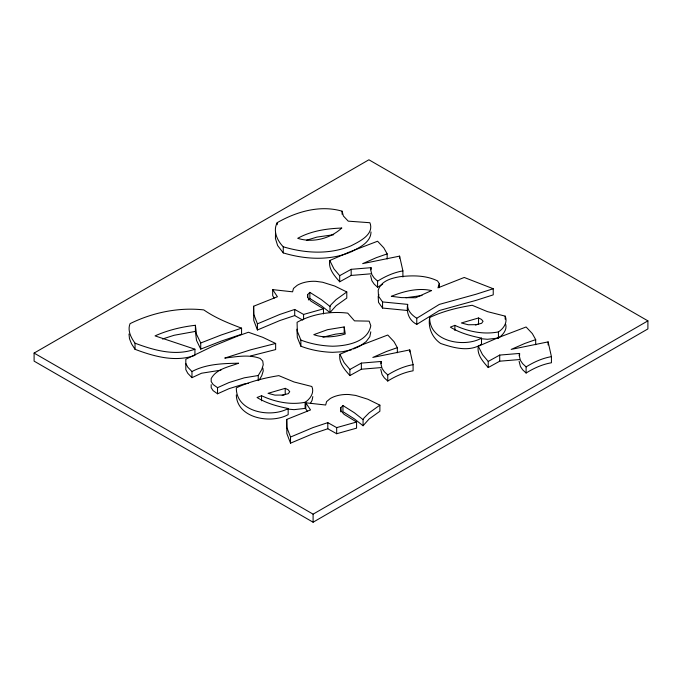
<?xml version="1.0" encoding="UTF-8"?>
<svg xmlns="http://www.w3.org/2000/svg" width="682" height="682" viewBox="0 0 682 682"><rect width="100%" height="100%" fill="white"/><g stroke="black" fill="none" stroke-linecap="round" stroke-linejoin="round"><path stroke-width="1.02" d="M275.502 233.321L275.443 238.555L277.634 245.554L283.26 252.903C304.743 259.348 328.784 260.908 349.943 252.357M236.304 394.887C236.986 418.543 271.274 424.153 288.171 414.622L288.171 408.501C277.395 406.336 266.449 403.343 257.046 397.504L261.538 395.722C275.042 401.988 290.319 405.168 305.101 402.286C310.216 399.013 314.632 392.653 311.845 386.498L294.087 381.988L278.819 375.629C264.249 377.964 249.723 381.545 236.33 387.862C235.929 412.15 271.104 418.202 288.171 408.501M429.66 317.505C429.259 341.793 464.433 347.837 481.501 338.136L481.501 344.257C469.225 352.313 453.308 347.82 440.555 343.438C432.09 337.573 427.895 327.582 429.66 317.505C443.061 311.18 457.579 307.608 472.157 305.272L487.425 311.623L505.174 316.133C507.962 322.288 503.546 328.656 498.431 331.921C483.657 334.802 468.372 331.623 454.877 325.357L450.376 327.138C459.779 332.978 470.725 335.97 481.501 338.136M371.008 231.991C370.795 242.647 358.979 247.702 350.855 252.025M296.96 329.167L297.318 337.368L300.864 346.183A62.505 36.086 0 0 0 332.586 352.338L342.236 351.759L351.639 349.755M370.803 331.844L369.815 336.72L366.174 341.588L359.866 346.149M312.833 396.574L312.024 400.513L310.566 403.079M371.068 273.797L351.179 275.443L339.696 281.794L339.696 275.673L351.179 269.322L371.068 267.676L370.59 269.458L371.895 274.65L374.145 277.949L377.572 281.146L377.572 287.267L382.662 284.189M349.883 375.577L349.883 369.456L361.358 363.105L381.247 361.46L380.769 363.242L382.073 368.433L384.324 371.733L387.76 374.921L387.76 381.042C395.5 376.217 404.042 372.355 413.087 370.795L413.087 364.674L409.771 349.909L372.841 357.428L386.481 351.469L397.342 347.658L393.966 341.614L387.76 335.015L359.644 345.783L339.934 354.282C338.357 362.807 344.734 369.678 349.883 375.577L361.358 369.226L381.247 367.581M488.227 367.547L488.227 361.426L499.71 355.075L519.599 353.429L519.121 355.211L520.426 360.403L522.676 363.702L526.103 366.899L526.103 373.02C533.853 368.186 542.395 364.324 551.431 362.764L551.431 356.643L548.123 341.887L511.193 349.406L524.833 343.438L535.694 339.627L532.318 333.583L526.103 326.985L497.996 337.752L478.287 346.26C476.701 354.776 483.086 361.656 488.227 367.547L499.71 361.196L519.599 359.55M439.319 283.61L437.955 287.847L464.237 277.463L493.231 288.742L493.231 294.863L476.104 300.344L439.378 310.506L416.77 324.376C409.183 320.634 406.148 312.399 407.657 304.385L382.559 301.93L378.51 296.235L378.186 290.379C380.837 280.95 391.332 278.179 399.848 276.713C412.44 275.298 425.858 275.178 437.486 280.882L439.319 283.61L439.319 287.693M379.022 294.752L378.186 296.5L378.51 302.356L382.559 308.051L407.657 310.506M277.224 222.656C272.672 230.848 277.233 240.686 283.26 246.782C305.059 253.354 329.466 254.77 350.855 245.904C359.278 241.607 374.546 234.48 369.9 222.724L348.238 221.156L343.387 215.998L342.083 211.181C320.114 204.745 296.542 211.616 277.224 222.656L277.224 224.702M329.977 306.44L321.282 299.577L309.858 292.365L309.858 298.486L321.282 305.698L329.977 312.561L329.977 306.44L330.923 304.803L336.013 299.679L346.788 291.956L334.717 286.039L322.637 282.254L315.8 281.325A23.231 13.41 0 0 0 297.19 285.323L293.49 288.418L292.578 291.819L272.689 289.628L272.689 295.749L274.266 298.119M329.977 312.561L336.013 305.8L346.788 298.077L346.788 291.956M363.071 419.626L354.376 412.763L342.952 405.551L342.952 411.672L354.376 418.884L363.071 425.747L363.071 419.626L364.018 417.989L369.107 412.866L379.883 405.142L367.811 399.226L355.731 395.441L348.903 394.511A23.231 13.41 0 0 0 330.284 398.51L326.584 401.604L325.672 405.006L305.783 402.815L305.783 408.936L307.369 411.306M363.071 425.747L369.107 418.987L379.883 411.263L379.883 405.142M258.248 380.607L258.248 375.509L261.752 369.576L263.252 364.768L262.758 361.068L260.26 358.493C248.921 354.154 236.432 356.763 224.753 358.084L250.678 349.815L275.647 343.464L275.647 349.585L250.678 355.936M259.254 379.934L261.752 375.697L263.252 370.889L262.877 368.118M307.667 297.642L307.667 294.581L309.858 292.365M308.4 299.969L309.858 298.486M340.761 411.851L340.761 407.768L342.952 405.551M481.083 338.724L487.391 339.286L498.431 338.042C502.813 335.075 507.297 329.849 505.677 324.231M416.77 324.376L416.77 318.255L439.378 304.385L476.104 294.223L493.231 288.742M377.572 281.146C385.321 276.312 393.864 272.45 402.9 270.89L399.592 256.134L362.662 263.644L376.302 257.685L387.163 253.875L383.787 247.83L377.572 241.232L349.465 251.999L329.756 260.507C328.17 269.023 334.555 275.895 339.696 281.794M387.76 374.921C395.5 370.096 404.042 366.234 413.087 364.674M526.103 366.899C533.853 362.065 542.395 358.203 551.431 356.643M34.1 353.08L368.902 159.784L647.9 320.864L647.9 328.92L313.098 522.216L34.1 361.136L34.1 353.08L313.098 514.16L647.9 320.864M220.925 370.156L201.557 373.225L191.966 377.666L191.966 371.545C206.109 363.958 222.843 363.489 238.606 363.208C229.075 366.882 216.501 368.749 211.19 378.553L211.198 381.588L213.082 384.495L217.532 387.674L229.016 382.551L244.309 377.819L258.248 375.509M211.19 384.674L211.198 387.708L213.082 390.615L217.532 393.795L229.016 388.672L244.309 383.94L248.299 383.275M353.472 348.954L358.954 346.55M302.697 320.063L294.709 315.57L279.765 320.574L257.421 329.986L257.421 323.865L279.765 314.453L294.709 309.449L303.584 314.436L323.473 308.835L323.473 313.933M290.515 443.172L290.515 437.051L312.859 427.64L327.803 422.635L336.678 427.623L356.567 422.022L356.567 428.143L336.678 433.743L327.803 428.756L312.859 433.761L290.515 443.172L286.849 433.573L286.73 419.421L310.523 409.925L305.783 402.815M162.418 339.031L174.072 335.28L195.402 331.409L195.402 325.288C181.531 326.883 167.815 330.173 155.044 335.876L194.933 349.201L194.933 355.322C175.291 362.517 153.782 356.371 135.036 349.312L131.49 343.754L129.478 338.647L129 333.984M257.421 329.986L253.755 320.387L253.636 306.235L277.429 296.738L272.689 289.628M200.73 349.107L200.73 342.986L221.173 335.007L241.564 328.153L241.564 334.274L221.173 341.128L200.73 349.107L196.501 340.344L195.402 331.409M194.933 349.201C175.291 356.396 153.782 350.25 135.036 343.191C131.046 337.675 127.236 330.514 130.066 323.643C152.632 312.527 178.718 307.079 203.807 309.909C215.333 317.948 228.479 323.217 241.564 328.153M322.953 337.198L335.45 334.163L344.188 333.063L344.188 326.942L327.462 329.696L313.763 334.666C323.95 338.255 335.092 337.036 345.254 333.984L344.188 326.942M306.661 240.2L316.994 237.08L333.703 234.727M478.542 317.983L461.382 322.97L468.278 324.76L476.181 324.675L481.62 323.311L483.044 321.324L481.509 319.415L478.542 317.983L478.542 324.103L475.516 324.982M285.212 388.339L268.052 393.335L274.948 395.125L282.851 395.04L288.29 393.676L289.714 391.69L288.171 389.78L285.212 388.339L285.212 394.46L282.186 395.347M405.909 297.744L422.039 295.494M287.753 409.081L294.061 409.652L305.101 408.407L305.101 402.286M323.473 308.835L310.89 301.094L307.727 297.42L307.667 294.581M356.567 422.022L343.984 414.281L340.821 410.607L340.761 407.768M275.647 343.464L262.749 337.309L248.427 332.253L238.069 335.911L212.503 346.362L185.811 359.243L185.811 369.601L187.763 373.293L191.966 377.666M416.77 318.255C412.056 315.314 406.907 310.438 407.657 304.385M526.103 373.02L522.676 369.823L520.426 366.524L519.121 361.332M377.572 287.267L374.145 284.07L371.895 280.771L370.59 275.579M387.76 381.042L384.324 377.854L382.073 374.554L380.769 369.363M191.966 371.545L187.763 367.172L185.811 363.48M488.227 361.426L482.489 354.631L478.287 346.26M339.696 275.673L333.958 268.878L329.756 260.507M349.883 369.456L344.137 362.654L339.934 354.282M200.73 342.986L196.501 334.223L195.402 325.288M300.864 340.062L297.318 331.247L297.079 322.296C312.424 313.891 330.446 311.06 347.735 313.14L354.487 320.864L369.158 321.137L370.803 325.723C367.734 342.211 346.754 345.945 332.586 346.217A62.505 36.086 0 0 1 300.864 340.062L300.864 346.183M257.421 323.865L253.755 314.266L253.636 306.235M290.515 437.051L286.849 427.452L286.73 419.421M548.123 341.887L548.123 344.947M535.694 339.627L535.694 344.734M519.599 353.429L519.599 355.475M505.174 316.133L505.174 319.193M499.71 355.075L499.71 361.196M498.431 331.921L498.431 338.042M454.877 325.357L454.877 330.463M409.771 349.909L409.771 351.955M402.9 270.89L402.9 277.011M399.592 256.134L399.592 258.171M397.342 347.658L397.342 352.756M387.163 253.875L387.163 258.972M382.559 301.93L382.559 308.051M381.247 361.46L381.247 363.497M371.068 267.676L371.068 269.722M361.358 363.105L361.358 369.226M351.179 269.322L351.179 275.443M342.083 211.181L342.083 214.242M336.678 427.623L336.678 433.743M327.803 422.635L327.803 428.756M313.098 514.16L313.098 522.216M303.584 314.436L303.584 319.534M294.709 309.449L294.709 315.57M283.26 246.782L283.26 252.903M261.538 395.722L261.538 400.828M217.532 387.674L217.532 393.795M135.036 343.191L135.036 349.312M341.733 228.052C330.335 238.666 312.603 243.15 297.702 238.308C311.128 230.891 326.593 228.598 341.733 228.052M431.57 290.583L415.585 297.761L401.587 297.608L391.323 296.32C403.838 291.223 418.092 287.582 431.57 290.583"/></g></svg>
